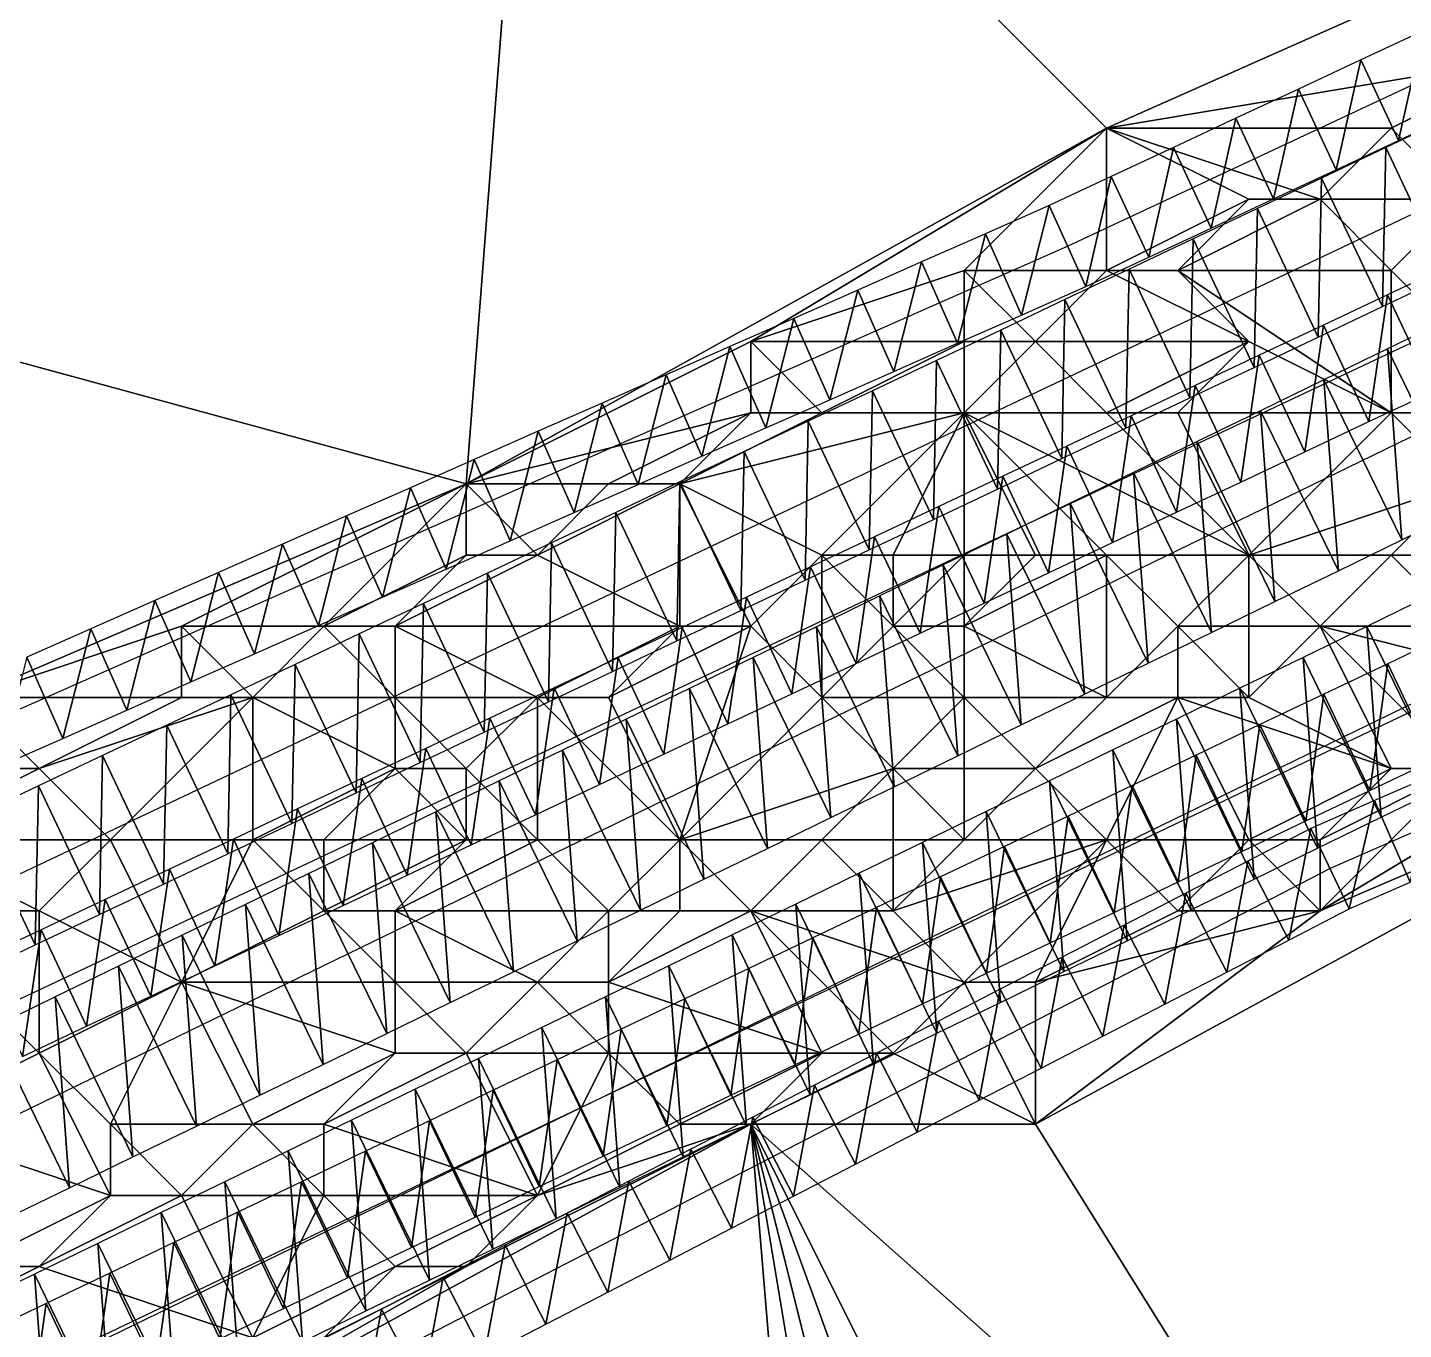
# Model space of a CAD drawing. Header units: metres. Extents: x -1103 to 901, y -902 to 905.
# Drawn here: x -324.33 to -285.66, y 60.23 to 96.83 of the extents above; entities that cross this region are included whole.
import ezdxf

# ---------------------------------------------------------------- set-up
doc = ezdxf.new("R2010")
doc.units = ezdxf.units.M
for name, color, linetype in [('OSM_PATH_AXES', 30, 'CONTINUOUS'), ('OSM_PATH_SURFACE', 30, 'CONTINUOUS'), ('OSM_ROAD_AXES', 2, 'CONTINUOUS'), ('OSM_ROAD_SURFACE', 9, 'CONTINUOUS'), ('OSM_TERRAIN', 3, 'CONTINUOUS'), ('OSM_WATER_SURFACE', 5, 'CONTINUOUS')]:
    doc.layers.add(name, color=color, linetype=linetype)

msp = doc.modelspace()

# ---------------------------------------------------------------- linework, layer by layer
at = {"layer": 'OSM_PATH_AXES'}
for points in [[(-364.453, 59.153, 16.179), (-341.804, 70.058, 13.161), (-295.102, 90.683, 15.142), (-263.51, 105.447, 16.234), (-230.957, 122.599, 15.848), (-202.516, 135.793, 14.359), (-165.64, 145.503, 14.643), (-151.049, 149.34, 14.507), (-121.105, 157.215, 17.198), (-120.32, 157.425, 17.314), (-92.741, 166.36, 19.621), (-57.524, 175.683, 15.839), (-38.357, 180.704, 12.909), (-12.038, 188.18, 11.367), (16.216, 197.834, 13.39), (43.983, 204.945, 16.196), (54.55, 206.195, 16.411), (69.683, 208.506, 16.69), (127.826, 210.906, 16.029), (196.458, 197.69, 10.186)], [(143.257, 186.653, 12.843), (122.354, 186.952, 13.89), (84.705, 186.211, 15.717), (44.536, 182.086, 15.402), (18.515, 175.528, 11.884), (-4.09, 169.722, 9.372), (-37.45, 160.588, 9.181), (-72.435, 150.867, 11.8), (-113.787, 139.675, 12.889), (-137.365, 132.929, 12.352), (-150.85, 129.069, 12.113), (-169.83, 122.589, 11.608), (-190.312, 116.042, 11.88), (-211.336, 108.455, 13.007), (-235.135, 97.739, 13.162), (-263.223, 83.904, 13.248), (-287.718, 73.188, 12.414), (-315.551, 58.8, 10.88), (-350.746, 39.148, 13.019), (-374.334, 32.003, 16.515), (-405.462, 18.047, 17.05), (-437.816, -4.37, 15.202), (-467.871, -29.828, 13.844), (-502.07, -69.187, 12.193)]]:
    msp.add_polyline3d(points, dxfattribs=at)
at = {"layer": 'OSM_PATH_SURFACE'}
for points in [[(-285.797, 93.652, 15.565), (-285.1, 96.737, 15.729), (-286.855, 95.916, 15.67)], [(-285.797, 93.652, 15.565), (-284.042, 94.472, 15.615), (-285.1, 96.737, 15.729)], [(-287.552, 92.831, 15.345), (-286.855, 95.916, 15.67), (-288.611, 95.096, 15.611)], [(-287.552, 92.831, 15.345), (-285.797, 93.652, 15.565), (-286.855, 95.916, 15.67)], [(-289.307, 92.011, 15.356), (-288.611, 95.096, 15.611), (-290.366, 94.276, 15.559)], [(-289.307, 92.011, 15.356), (-287.552, 92.831, 15.345), (-288.611, 95.096, 15.611)], [(-291.062, 91.191, 15.271), (-290.366, 94.276, 15.559), (-292.121, 93.456, 15.398)], [(-291.062, 91.191, 15.271), (-289.307, 92.011, 15.356), (-290.366, 94.276, 15.559)], [(-292.817, 90.371, 15.205), (-292.121, 93.456, 15.398), (-293.876, 92.636, 15.409)], [(-292.817, 90.371, 15.205), (-291.062, 91.191, 15.271), (-292.121, 93.456, 15.398)], [(-294.585, 89.545, 15.096), (-293.876, 92.636, 15.409), (-295.619, 91.821, 15.254)], [(-294.585, 89.545, 15.096), (-292.817, 90.371, 15.205), (-293.876, 92.636, 15.409)], [(-296.393, 88.746, 14.767), (-295.619, 91.821, 15.254), (-297.403, 91.033, 15.112)], [(-296.393, 88.746, 14.767), (-294.585, 89.545, 15.096), (-295.619, 91.821, 15.254)], [(-298.189, 87.953, 14.98), (-297.403, 91.033, 15.112), (-299.199, 90.24, 14.995)], [(-298.189, 87.953, 14.98), (-296.393, 88.746, 14.767), (-297.403, 91.033, 15.112)], [(-299.985, 87.16, 14.662), (-299.199, 90.24, 14.995), (-300.995, 89.447, 14.878)], [(-299.985, 87.16, 14.662), (-298.189, 87.953, 14.98), (-299.199, 90.24, 14.995)], [(-301.782, 86.366, 14.344), (-300.995, 89.447, 14.878), (-302.792, 88.653, 14.76)], [(-301.782, 86.366, 14.344), (-299.985, 87.16, 14.662), (-300.995, 89.447, 14.878)], [(-303.578, 85.573, 14.305), (-302.792, 88.653, 14.76), (-304.588, 87.86, 14.643)], [(-303.578, 85.573, 14.305), (-301.782, 86.366, 14.344), (-302.792, 88.653, 14.76)], [(-305.374, 84.78, 14.226), (-304.588, 87.86, 14.643), (-306.384, 87.067, 14.526)], [(-305.374, 84.78, 14.226), (-303.578, 85.573, 14.305), (-304.588, 87.86, 14.643)], [(-307.17, 83.987, 14.156), (-306.384, 87.067, 14.526), (-308.18, 86.273, 14.42)], [(-307.17, 83.987, 14.156), (-305.374, 84.78, 14.226), (-306.384, 87.067, 14.526)], [(-308.966, 83.193, 14.036), (-308.18, 86.273, 14.42), (-309.976, 85.48, 14.316)], [(-308.966, 83.193, 14.036), (-307.17, 83.987, 14.156), (-308.18, 86.273, 14.42)], [(-310.763, 82.4, 13.793), (-309.976, 85.48, 14.316), (-311.773, 84.687, 14.213)], [(-310.763, 82.4, 13.793), (-308.966, 83.193, 14.036), (-309.976, 85.48, 14.316)], [(-312.559, 81.607, 13.941), (-311.773, 84.687, 14.213), (-313.569, 83.894, 14.095)], [(-312.559, 81.607, 13.941), (-310.763, 82.4, 13.793), (-311.773, 84.687, 14.213)], [(-314.355, 80.813, 13.874), (-313.569, 83.894, 14.095), (-315.365, 83.1, 13.984)], [(-314.355, 80.813, 13.874), (-312.559, 81.607, 13.941), (-313.569, 83.894, 14.095)], [(-316.151, 80.02, 13.754), (-315.365, 83.1, 13.984), (-317.161, 82.307, 13.873)], [(-316.151, 80.02, 13.754), (-314.355, 80.813, 13.874), (-315.365, 83.1, 13.984)], [(-317.948, 79.227, 13.395), (-317.161, 82.307, 13.873), (-318.958, 81.514, 13.763)], [(-317.948, 79.227, 13.395), (-316.151, 80.02, 13.754), (-317.161, 82.307, 13.873)], [(-319.744, 78.434, 13.431), (-318.958, 81.514, 13.763), (-320.754, 80.72, 13.652)], [(-319.744, 78.434, 13.431), (-317.948, 79.227, 13.395), (-318.958, 81.514, 13.763)], [(-321.54, 77.64, 13.32), (-320.754, 80.72, 13.652), (-322.55, 79.927, 13.542)], [(-321.54, 77.64, 13.32), (-319.744, 78.434, 13.431), (-320.754, 80.72, 13.652)], [(-323.336, 76.847, 13.014), (-322.55, 79.927, 13.542), (-324.346, 79.134, 13.431)], [(-323.336, 76.847, 13.014), (-321.54, 77.64, 13.32), (-322.55, 79.927, 13.542)], [(-325.133, 76.054, 13.021), (-323.336, 76.847, 13.014), (-324.346, 79.134, 13.431)], [(-284.719, 75.864, 12.797), (-286.469, 75.098, 12.736), (-285.467, 72.808, 12.561)], [(-286.469, 75.098, 12.736), (-288.256, 74.316, 12.665), (-287.179, 72.059, 12.475)], [(-286.469, 75.098, 12.736), (-287.179, 72.059, 12.475), (-285.467, 72.808, 12.561)], [(-288.256, 74.316, 12.665), (-290.031, 73.399, 12.664), (-288.883, 71.178, 12.371)], [(-288.256, 74.316, 12.665), (-288.883, 71.178, 12.371), (-287.179, 72.059, 12.475)], [(-290.031, 73.399, 12.664), (-291.771, 72.5, 12.37), (-290.623, 70.279, 12.246)], [(-290.031, 73.399, 12.664), (-290.623, 70.279, 12.246), (-288.883, 71.178, 12.371)], [(-291.771, 72.5, 12.37), (-293.51, 71.6, 12.198), (-292.362, 69.379, 12.108)], [(-291.771, 72.5, 12.37), (-292.362, 69.379, 12.108), (-290.623, 70.279, 12.246)], [(-293.51, 71.6, 12.198), (-295.25, 70.701, 12.069), (-294.102, 68.48, 11.97)], [(-293.51, 71.6, 12.198), (-294.102, 68.48, 11.97), (-292.362, 69.379, 12.108)], [(-295.25, 70.701, 12.069), (-296.99, 69.802, 12.082), (-295.842, 67.581, 11.832)], [(-295.25, 70.701, 12.069), (-295.842, 67.581, 11.832), (-294.102, 68.48, 11.97)], [(-296.99, 69.802, 12.082), (-298.729, 68.903, 11.983), (-297.581, 66.682, 11.725)], [(-296.99, 69.802, 12.082), (-297.581, 66.682, 11.725), (-295.842, 67.581, 11.832)], [(-298.729, 68.903, 11.983), (-300.469, 68.003, 11.796), (-299.321, 65.783, 11.611)], [(-298.729, 68.903, 11.983), (-299.321, 65.783, 11.611), (-297.581, 66.682, 11.725)], [(-300.469, 68.003, 11.796), (-302.208, 67.104, 11.689), (-301.06, 64.883, 11.444)], [(-300.469, 68.003, 11.796), (-301.06, 64.883, 11.444), (-299.321, 65.783, 11.611)], [(-302.208, 67.104, 11.689), (-303.948, 66.205, 11.581), (-302.8, 63.984, 11.308)], [(-302.208, 67.104, 11.689), (-302.8, 63.984, 11.308), (-301.06, 64.883, 11.444)], [(-303.948, 66.205, 11.581), (-305.687, 65.306, 11.461), (-304.539, 63.085, 11.22)], [(-303.948, 66.205, 11.581), (-304.539, 63.085, 11.22), (-302.8, 63.984, 11.308)], [(-305.687, 65.306, 11.461), (-307.427, 64.406, 11.353), (-306.279, 62.186, 11.157)], [(-305.687, 65.306, 11.461), (-306.279, 62.186, 11.157), (-304.539, 63.085, 11.22)], [(-307.427, 64.406, 11.353), (-309.167, 63.507, 11.245), (-308.019, 61.286, 11.094)], [(-307.427, 64.406, 11.353), (-308.019, 61.286, 11.094), (-306.279, 62.186, 11.157)], [(-309.167, 63.507, 11.245), (-310.906, 62.608, 11.137), (-309.758, 60.387, 11.032)], [(-309.167, 63.507, 11.245), (-309.758, 60.387, 11.032), (-308.019, 61.286, 11.094)], [(-310.906, 62.608, 11.137), (-312.646, 61.709, 11.031), (-311.498, 59.488, 10.969)], [(-310.906, 62.608, 11.137), (-311.498, 59.488, 10.969), (-309.758, 60.387, 11.032)], [(-312.646, 61.709, 11.031), (-314.385, 60.809, 10.926), (-313.237, 58.589, 10.906)], [(-312.646, 61.709, 11.031), (-313.237, 58.589, 10.906), (-311.498, 59.488, 10.969)], [(-314.385, 60.809, 10.926), (-316.142, 59.901, 10.841), (-314.959, 57.699, 10.844)], [(-314.385, 60.809, 10.926), (-314.959, 57.699, 10.844), (-313.237, 58.589, 10.906)]]:
    msp.add_3dface(points, dxfattribs=at)
at = {"layer": 'OSM_ROAD_AXES'}
for points in [[(-370.819, 47.165, 17.241), (-335.923, 64.163, 12.317), (-224.192, 116.849, 14.848), (-198.249, 125.232, 13.23), (-152.763, 138.735, 13.315), (-145.379, 140.891, 13.6), (-102.955, 153.311, 16.503), (-45.442, 167.599, 12.299), (-35.737, 170.397, 10.915), (4.521, 182.031, 11.083), (38.467, 191.453, 15.186), (65.748, 194.992, 16.796), (114.075, 197.646, 15.56), (161.506, 194.251, 12.963)], [(140.129, 192.249, 14.001), (99.285, 192.946, 15.816), (43.983, 187.35, 15.57), (-34.145, 167.267, 10.105), (-45.807, 164.27, 11.675), (-84.395, 153.631, 14.759), (-133.253, 139.94, 13.632), (-141.886, 137.408, 13.111), (-162.081, 131.48, 12.502), (-196.027, 118.596, 12.56), (-220.81, 108.422, 13.68), (-332.143, 55.327, 11.351), (-361.634, 42.897, 15.237), (-380.911, 35.067, 18.339), (-406.633, 22.769, 18.543), (-417.997, 23.255, 18.52)], [(-402.908, 37.223, 20.81), (-384.471, 44.655, 19.757), (-234.815, 115.566, 15.266), (-198.127, 130.982, 13.763)], [(-333.159, 62.128, 11.757), (-226.171, 114.162, 14.56), (-223.186, 108.09, 13.762), (-330.175, 56.068, 11.234), (-333.159, 62.128, 11.757)]]:
    msp.add_polyline3d(points, dxfattribs=at)
at = {"layer": 'OSM_ROAD_SURFACE'}
for points in [[(-284.445, 89.837, 15.009), (-284.354, 94.306, 15.575), (-286.157, 93.452, 15.482)], [(-286.248, 88.982, 14.893), (-286.157, 93.452, 15.482), (-287.961, 92.597, 15.254)], [(-286.248, 88.982, 14.893), (-284.445, 89.837, 15.009), (-286.157, 93.452, 15.482)], [(-288.051, 88.128, 14.609), (-287.961, 92.597, 15.254), (-289.764, 91.743, 15.281)], [(-288.051, 88.128, 14.609), (-286.248, 88.982, 14.893), (-287.961, 92.597, 15.254)], [(-289.854, 87.274, 14.706), (-289.764, 91.743, 15.281), (-291.567, 90.888, 15.188)], [(-289.854, 87.274, 14.706), (-288.051, 88.128, 14.609), (-289.764, 91.743, 15.281)], [(-291.657, 86.419, 14.477), (-291.567, 90.888, 15.188), (-293.37, 90.034, 15.114)], [(-291.657, 86.419, 14.477), (-289.854, 87.274, 14.706), (-291.567, 90.888, 15.188)], [(-284.824, 86.6, 14.432), (-284.301, 90.163, 15.034), (-286.104, 89.313, 14.974)], [(-293.46, 85.565, 14.569), (-293.37, 90.034, 15.114), (-295.173, 89.18, 14.931)], [(-293.46, 85.565, 14.569), (-291.657, 86.419, 14.477), (-293.37, 90.034, 15.114)], [(-295.263, 84.711, 14.26), (-295.173, 89.18, 14.931), (-296.976, 88.325, 14.763)], [(-295.263, 84.711, 14.26), (-293.46, 85.565, 14.569), (-295.173, 89.18, 14.931)], [(-286.626, 85.75, 14.225), (-286.104, 89.313, 14.974), (-287.906, 88.464, 14.691)], [(-286.626, 85.75, 14.225), (-284.824, 86.6, 14.432), (-286.104, 89.313, 14.974)], [(-283.921, 83.295, 14.025), (-284.325, 88.659, 14.875), (-286.108, 87.792, 14.635)], [(-297.066, 83.856, 14.184), (-296.976, 88.325, 14.763), (-298.779, 87.471, 14.785)], [(-297.066, 83.856, 14.184), (-295.263, 84.711, 14.26), (-296.976, 88.325, 14.763)], [(-288.428, 84.9, 14.161), (-287.906, 88.464, 14.691), (-289.708, 87.614, 14.811)], [(-288.428, 84.9, 14.161), (-286.626, 85.75, 14.225), (-287.906, 88.464, 14.691)], [(-285.704, 82.428, 14.209), (-286.108, 87.792, 14.635), (-287.891, 86.924, 14.564)], [(-285.704, 82.428, 14.209), (-283.921, 83.295, 14.025), (-286.108, 87.792, 14.635)], [(-298.869, 83.002, 13.943), (-298.779, 87.471, 14.785), (-300.582, 86.617, 14.45)], [(-298.869, 83.002, 13.943), (-297.066, 83.856, 14.184), (-298.779, 87.471, 14.785)], [(-290.23, 84.051, 14.096), (-289.708, 87.614, 14.811), (-291.51, 86.764, 14.613)], [(-290.23, 84.051, 14.096), (-288.428, 84.9, 14.161), (-289.708, 87.614, 14.811)], [(-292.033, 83.201, 14.06), (-291.51, 86.764, 14.613), (-293.312, 85.914, 14.556)], [(-292.033, 83.201, 14.06), (-290.23, 84.051, 14.096), (-291.51, 86.764, 14.613)], [(-287.487, 81.561, 13.878), (-287.891, 86.924, 14.564), (-289.674, 86.057, 14.319)], [(-287.487, 81.561, 13.878), (-285.704, 82.428, 14.209), (-287.891, 86.924, 14.564)], [(-300.672, 82.148, 13.864), (-300.582, 86.617, 14.45), (-302.385, 85.762, 14.17)], [(-300.672, 82.148, 13.864), (-298.869, 83.002, 13.943), (-300.582, 86.617, 14.45)], [(-293.835, 82.351, 13.702), (-293.312, 85.914, 14.556), (-295.114, 85.065, 14.362)], [(-293.835, 82.351, 13.702), (-292.033, 83.201, 14.06), (-293.312, 85.914, 14.556)], [(-289.271, 80.693, 13.62), (-289.674, 86.057, 14.319), (-291.457, 85.19, 14.241)], [(-289.271, 80.693, 13.62), (-287.487, 81.561, 13.878), (-289.674, 86.057, 14.319)], [(-302.476, 81.293, 13.832), (-302.385, 85.762, 14.17), (-304.188, 84.908, 14.034)], [(-302.476, 81.293, 13.832), (-300.672, 82.148, 13.864), (-302.385, 85.762, 14.17)], [(-291.054, 79.826, 13.723), (-291.457, 85.19, 14.241), (-293.24, 84.323, 14.281)], [(-291.054, 79.826, 13.723), (-289.271, 80.693, 13.62), (-291.457, 85.19, 14.241)], [(-304.279, 80.439, 13.496), (-304.188, 84.908, 14.034), (-305.991, 84.054, 13.921)], [(-304.279, 80.439, 13.496), (-302.476, 81.293, 13.832), (-304.188, 84.908, 14.034)], [(-295.637, 81.501, 13.649), (-295.114, 85.065, 14.362), (-296.916, 84.215, 14.195)], [(-295.637, 81.501, 13.649), (-293.835, 82.351, 13.702), (-295.114, 85.065, 14.362)], [(-292.837, 78.959, 13.579), (-293.24, 84.323, 14.281), (-295.024, 83.455, 13.928)], [(-292.837, 78.959, 13.579), (-291.054, 79.826, 13.723), (-293.24, 84.323, 14.281)], [(-306.082, 79.585, 13.558), (-305.991, 84.054, 13.921), (-307.794, 83.199, 13.811)], [(-306.082, 79.585, 13.558), (-304.279, 80.439, 13.496), (-305.991, 84.054, 13.921)], [(-297.439, 80.652, 13.529), (-296.916, 84.215, 14.195), (-298.718, 83.365, 14.005)], [(-297.439, 80.652, 13.529), (-295.637, 81.501, 13.649), (-296.916, 84.215, 14.195)], [(-307.885, 78.73, 13.438), (-307.794, 83.199, 13.811), (-309.598, 82.345, 13.701)], [(-307.885, 78.73, 13.438), (-306.082, 79.585, 13.558), (-307.794, 83.199, 13.811)], [(-299.241, 79.802, 13.543), (-298.718, 83.365, 14.005), (-300.52, 82.515, 13.934)], [(-299.241, 79.802, 13.543), (-297.439, 80.652, 13.529), (-298.718, 83.365, 14.005)], [(-294.62, 78.092, 13.54), (-295.024, 83.455, 13.928), (-296.807, 82.588, 14.018)], [(-294.62, 78.092, 13.54), (-292.837, 78.959, 13.579), (-295.024, 83.455, 13.928)], [(-301.043, 78.952, 13.347), (-300.52, 82.515, 13.934), (-302.323, 81.666, 13.932)], [(-301.043, 78.952, 13.347), (-299.241, 79.802, 13.543), (-300.52, 82.515, 13.934)], [(-296.403, 77.225, 13.075), (-296.807, 82.588, 14.018), (-298.59, 81.721, 13.812)], [(-296.403, 77.225, 13.075), (-294.62, 78.092, 13.54), (-296.807, 82.588, 14.018)], [(-309.688, 77.876, 13.407), (-309.598, 82.345, 13.701), (-311.401, 81.491, 13.594)], [(-309.688, 77.876, 13.407), (-307.885, 78.73, 13.438), (-309.598, 82.345, 13.701)], [(-302.845, 78.102, 13.097), (-302.323, 81.666, 13.932), (-304.125, 80.816, 13.564)], [(-302.845, 78.102, 13.097), (-301.043, 78.952, 13.347), (-302.323, 81.666, 13.932)], [(-298.186, 76.357, 13.264), (-298.59, 81.721, 13.812), (-300.373, 80.854, 13.757)], [(-298.186, 76.357, 13.264), (-296.403, 77.225, 13.075), (-298.59, 81.721, 13.812)], [(-311.491, 77.021, 13.1), (-311.401, 81.491, 13.594), (-313.204, 80.636, 13.484)], [(-311.491, 77.021, 13.1), (-309.688, 77.876, 13.407), (-311.401, 81.491, 13.594)], [(-299.969, 75.49, 12.948), (-300.373, 80.854, 13.757), (-302.156, 79.987, 13.525)], [(-299.969, 75.49, 12.948), (-298.186, 76.357, 13.264), (-300.373, 80.854, 13.757)], [(-284.906, 80.859, 13.715), (-286.689, 79.992, 13.231), (-284.503, 75.496, 12.674)], [(-313.294, 76.167, 13.036), (-313.204, 80.636, 13.484), (-315.007, 79.782, 13.503)], [(-313.294, 76.167, 13.036), (-311.491, 77.021, 13.1), (-313.204, 80.636, 13.484)], [(-304.647, 77.253, 13.055), (-304.125, 80.816, 13.564), (-305.927, 79.966, 13.73)], [(-304.647, 77.253, 13.055), (-302.845, 78.102, 13.097), (-304.125, 80.816, 13.564)], [(-315.097, 75.313, 13.023), (-315.007, 79.782, 13.503), (-316.81, 78.928, 13.334)], [(-315.097, 75.313, 13.023), (-313.294, 76.167, 13.036), (-315.007, 79.782, 13.503)], [(-306.449, 76.403, 12.908), (-305.927, 79.966, 13.73), (-307.729, 79.116, 13.625)], [(-306.449, 76.403, 12.908), (-304.647, 77.253, 13.055), (-305.927, 79.966, 13.73)], [(-301.753, 74.623, 12.988), (-302.156, 79.987, 13.525), (-303.939, 79.119, 13.302)], [(-301.753, 74.623, 12.988), (-299.969, 75.49, 12.948), (-302.156, 79.987, 13.525)], [(-286.689, 79.992, 13.231), (-288.473, 79.125, 13.08), (-286.286, 74.629, 12.558)], [(-286.689, 79.992, 13.231), (-286.286, 74.629, 12.558), (-284.503, 75.496, 12.674)], [(-284.304, 79.803, 13.34), (-286.1, 78.947, 13.119), (-284.809, 76.239, 12.833)], [(-316.9, 74.458, 12.92), (-316.81, 78.928, 13.334), (-318.613, 78.073, 13.113)], [(-316.9, 74.458, 12.92), (-315.097, 75.313, 13.023), (-316.81, 78.928, 13.334)], [(-308.252, 75.553, 12.913), (-307.729, 79.116, 13.625), (-309.531, 78.266, 13.507)], [(-308.252, 75.553, 12.913), (-306.449, 76.403, 12.908), (-307.729, 79.116, 13.625)], [(-303.536, 73.756, 12.727), (-303.939, 79.119, 13.302), (-305.723, 78.252, 13.161)], [(-303.536, 73.756, 12.727), (-301.753, 74.623, 12.988), (-303.939, 79.119, 13.302)], [(-288.473, 79.125, 13.08), (-290.256, 78.258, 13.013), (-288.069, 73.762, 12.458)], [(-288.473, 79.125, 13.08), (-288.069, 73.762, 12.458), (-286.286, 74.629, 12.558)], [(-286.1, 78.947, 13.119), (-287.896, 78.09, 13.055), (-286.604, 75.382, 12.864)], [(-286.1, 78.947, 13.119), (-286.604, 75.382, 12.864), (-284.809, 76.239, 12.833)], [(-310.054, 74.703, 12.562), (-309.531, 78.266, 13.507), (-311.333, 77.417, 13.222)], [(-310.054, 74.703, 12.562), (-308.252, 75.553, 12.913), (-309.531, 78.266, 13.507)], [(-305.319, 72.888, 12.414), (-305.723, 78.252, 13.161), (-307.506, 77.385, 12.99)], [(-305.319, 72.888, 12.414), (-303.536, 73.756, 12.727), (-305.723, 78.252, 13.161)], [(-290.256, 78.258, 13.013), (-292.039, 77.391, 12.836), (-289.852, 72.895, 12.533)], [(-290.256, 78.258, 13.013), (-289.852, 72.895, 12.533), (-288.069, 73.762, 12.458)], [(-318.703, 73.604, 12.758), (-318.613, 78.073, 13.113), (-320.416, 77.219, 12.877)], [(-318.703, 73.604, 12.758), (-316.9, 74.458, 12.92), (-318.613, 78.073, 13.113)], [(-287.896, 78.09, 13.055), (-289.692, 77.234, 12.936), (-288.4, 74.526, 12.756)], [(-287.896, 78.09, 13.055), (-288.4, 74.526, 12.756), (-286.604, 75.382, 12.864)], [(-311.856, 73.853, 12.669), (-311.333, 77.417, 13.222), (-313.135, 76.567, 13.014)], [(-311.856, 73.853, 12.669), (-310.054, 74.703, 12.562), (-311.333, 77.417, 13.222)], [(-307.102, 72.021, 12.556), (-307.506, 77.385, 12.99), (-309.289, 76.518, 13.111)], [(-307.102, 72.021, 12.556), (-305.319, 72.888, 12.414), (-307.506, 77.385, 12.99)], [(-292.039, 77.391, 12.836), (-293.822, 76.524, 12.705), (-291.636, 72.027, 12.238)], [(-292.039, 77.391, 12.836), (-291.636, 72.027, 12.238), (-289.852, 72.895, 12.533)], [(-320.506, 72.75, 12.461), (-320.416, 77.219, 12.877), (-322.219, 76.364, 12.767)], [(-320.506, 72.75, 12.461), (-318.703, 73.604, 12.758), (-320.416, 77.219, 12.877)], [(-289.692, 77.234, 12.936), (-291.487, 76.377, 12.813), (-290.196, 73.67, 12.684)], [(-289.692, 77.234, 12.936), (-290.196, 73.67, 12.684), (-288.4, 74.526, 12.756)], [(-322.309, 71.895, 12.39), (-322.219, 76.364, 12.767), (-324.022, 75.51, 12.683)], [(-322.309, 71.895, 12.39), (-320.506, 72.75, 12.461), (-322.219, 76.364, 12.767)], [(-313.658, 73.004, 12.574), (-313.135, 76.567, 13.014), (-314.937, 75.717, 13.108)], [(-313.658, 73.004, 12.574), (-311.856, 73.853, 12.669), (-313.135, 76.567, 13.014)], [(-308.885, 71.154, 12.427), (-309.289, 76.518, 13.111), (-311.072, 75.65, 12.749)], [(-308.885, 71.154, 12.427), (-307.102, 72.021, 12.556), (-309.289, 76.518, 13.111)], [(-293.822, 76.524, 12.705), (-295.605, 75.657, 12.568), (-293.419, 71.16, 12.106)], [(-293.822, 76.524, 12.705), (-293.419, 71.16, 12.106), (-291.636, 72.027, 12.238)], [(-291.487, 76.377, 12.813), (-293.283, 75.521, 12.707), (-291.992, 72.813, 12.406)], [(-291.487, 76.377, 12.813), (-291.992, 72.813, 12.406), (-290.196, 73.67, 12.684)], [(-324.113, 71.041, 12.397), (-324.022, 75.51, 12.683), (-325.825, 74.656, 12.625)], [(-324.113, 71.041, 12.397), (-322.309, 71.895, 12.39), (-324.022, 75.51, 12.683)], [(-315.46, 72.154, 12.471), (-314.937, 75.717, 13.108), (-316.739, 74.867, 12.982)], [(-315.46, 72.154, 12.471), (-313.658, 73.004, 12.574), (-314.937, 75.717, 13.108)], [(-310.668, 70.287, 12.301), (-311.072, 75.65, 12.749), (-312.855, 74.783, 12.925)], [(-310.668, 70.287, 12.301), (-308.885, 71.154, 12.427), (-311.072, 75.65, 12.749)], [(-295.605, 75.657, 12.568), (-297.388, 74.79, 12.508), (-295.202, 70.293, 11.98)], [(-295.605, 75.657, 12.568), (-295.202, 70.293, 11.98), (-293.419, 71.16, 12.106)], [(-293.283, 75.521, 12.707), (-295.079, 74.665, 12.57), (-293.787, 71.957, 12.238)], [(-293.283, 75.521, 12.707), (-293.787, 71.957, 12.238), (-291.992, 72.813, 12.406)], [(-325.916, 70.187, 12.2), (-324.113, 71.041, 12.397), (-325.825, 74.656, 12.625)], [(-317.262, 71.304, 12.284), (-316.739, 74.867, 12.982), (-318.542, 74.018, 12.856)], [(-317.262, 71.304, 12.284), (-315.46, 72.154, 12.471), (-316.739, 74.867, 12.982)], [(-312.451, 69.42, 12.011), (-312.855, 74.783, 12.925), (-314.638, 73.916, 12.606)], [(-312.451, 69.42, 12.011), (-310.668, 70.287, 12.301), (-312.855, 74.783, 12.925)], [(-297.388, 74.79, 12.508), (-299.172, 73.923, 12.305), (-296.985, 69.426, 12.031)], [(-297.388, 74.79, 12.508), (-296.985, 69.426, 12.031), (-295.202, 70.293, 11.98)], [(-295.079, 74.665, 12.57), (-296.874, 73.808, 12.431), (-295.583, 71.101, 12.134)], [(-295.079, 74.665, 12.57), (-295.583, 71.101, 12.134), (-293.787, 71.957, 12.238)], [(-319.064, 70.454, 12.021), (-318.542, 74.018, 12.856), (-320.344, 73.168, 12.564)], [(-319.064, 70.454, 12.021), (-317.262, 71.304, 12.284), (-318.542, 74.018, 12.856)], [(-314.235, 68.552, 12.077), (-314.638, 73.916, 12.606), (-316.421, 73.049, 12.584)], [(-314.235, 68.552, 12.077), (-312.451, 69.42, 12.011), (-314.638, 73.916, 12.606)], [(-299.172, 73.923, 12.305), (-300.955, 73.056, 12.534), (-298.768, 68.559, 11.892)], [(-299.172, 73.923, 12.305), (-298.768, 68.559, 11.892), (-296.985, 69.426, 12.031)], [(-296.874, 73.808, 12.431), (-298.67, 72.952, 12.278), (-297.379, 70.244, 12.175)], [(-296.874, 73.808, 12.431), (-297.379, 70.244, 12.175), (-295.583, 71.101, 12.134)], [(-320.866, 69.605, 11.873), (-320.344, 73.168, 12.564), (-322.146, 72.318, 12.431)], [(-320.866, 69.605, 11.873), (-319.064, 70.454, 12.021), (-320.344, 73.168, 12.564)], [(-316.018, 67.685, 11.977), (-316.421, 73.049, 12.584), (-318.205, 72.182, 12.455)], [(-316.018, 67.685, 11.977), (-314.235, 68.552, 12.077), (-316.421, 73.049, 12.584)], [(-300.955, 73.056, 12.534), (-302.738, 72.189, 12.127), (-300.551, 67.692, 11.656)], [(-300.955, 73.056, 12.534), (-300.551, 67.692, 11.656), (-298.768, 68.559, 11.892)], [(-298.67, 72.952, 12.278), (-300.466, 72.096, 12.172), (-299.174, 69.388, 11.994)], [(-298.67, 72.952, 12.278), (-299.174, 69.388, 11.994), (-297.379, 70.244, 12.175)], [(-322.668, 68.755, 11.851), (-322.146, 72.318, 12.431), (-323.948, 71.468, 12.477)], [(-322.668, 68.755, 11.851), (-320.866, 69.605, 11.873), (-322.146, 72.318, 12.431)], [(-317.801, 66.818, 11.881), (-318.205, 72.182, 12.455), (-319.988, 71.314, 12.174)], [(-317.801, 66.818, 11.881), (-316.018, 67.685, 11.977), (-318.205, 72.182, 12.455)], [(-302.738, 72.189, 12.127), (-304.521, 71.322, 11.959), (-302.335, 66.825, 11.559)], [(-302.738, 72.189, 12.127), (-302.335, 66.825, 11.559), (-300.551, 67.692, 11.656)], [(-300.466, 72.096, 12.172), (-302.261, 71.239, 12.027), (-300.97, 68.531, 11.802)], [(-300.466, 72.096, 12.172), (-300.97, 68.531, 11.802), (-299.174, 69.388, 11.994)], [(-324.471, 67.905, 11.829), (-323.948, 71.468, 12.477), (-325.75, 70.619, 12.287)], [(-324.471, 67.905, 11.829), (-322.668, 68.755, 11.851), (-323.948, 71.468, 12.477)], [(-319.584, 65.951, 11.818), (-319.988, 71.314, 12.174), (-321.771, 70.447, 12.108)], [(-319.584, 65.951, 11.818), (-317.801, 66.818, 11.881), (-319.988, 71.314, 12.174)], [(-304.521, 71.322, 11.959), (-306.304, 70.455, 11.855), (-304.118, 65.958, 11.467)], [(-304.521, 71.322, 11.959), (-304.118, 65.958, 11.467), (-302.335, 66.825, 11.559)], [(-302.261, 71.239, 12.027), (-304.057, 70.383, 11.965), (-302.766, 67.675, 11.983)], [(-302.261, 71.239, 12.027), (-302.766, 67.675, 11.983), (-300.97, 68.531, 11.802)], [(-321.367, 65.083, 11.591), (-321.771, 70.447, 12.108), (-323.554, 69.58, 12.081)], [(-321.367, 65.083, 11.591), (-319.584, 65.951, 11.818), (-321.771, 70.447, 12.108)], [(-306.304, 70.455, 11.855), (-308.087, 69.588, 11.777), (-305.901, 65.091, 11.378)], [(-306.304, 70.455, 11.855), (-305.901, 65.091, 11.378), (-304.118, 65.958, 11.467)], [(-304.057, 70.383, 11.965), (-305.853, 69.527, 11.86), (-304.561, 66.819, 11.89)], [(-304.057, 70.383, 11.965), (-304.561, 66.819, 11.89), (-302.766, 67.675, 11.983)], [(-323.15, 64.216, 11.743), (-323.554, 69.58, 12.081), (-325.337, 68.713, 11.975)], [(-323.15, 64.216, 11.743), (-321.367, 65.083, 11.591), (-323.554, 69.58, 12.081)], [(-308.087, 69.588, 11.777), (-309.87, 68.721, 11.886), (-307.684, 64.224, 11.288)], [(-308.087, 69.588, 11.777), (-307.684, 64.224, 11.288), (-305.901, 65.091, 11.378)], [(-305.853, 69.527, 11.86), (-307.648, 68.67, 11.748), (-306.357, 65.962, 11.792)], [(-305.853, 69.527, 11.86), (-306.357, 65.962, 11.792), (-304.561, 66.819, 11.89)], [(-324.934, 63.349, 11.741), (-323.15, 64.216, 11.743), (-325.337, 68.713, 11.975)], [(-309.87, 68.721, 11.886), (-311.654, 67.854, 11.548), (-309.467, 63.357, 11.198)], [(-309.87, 68.721, 11.886), (-309.467, 63.357, 11.198), (-307.684, 64.224, 11.288)], [(-307.648, 68.67, 11.748), (-309.444, 67.814, 11.645), (-308.153, 65.106, 11.661)], [(-307.648, 68.67, 11.748), (-308.153, 65.106, 11.661), (-306.357, 65.962, 11.792)], [(-311.654, 67.854, 11.548), (-313.437, 66.987, 11.454), (-311.25, 62.49, 11.109)], [(-311.654, 67.854, 11.548), (-311.25, 62.49, 11.109), (-309.467, 63.357, 11.198)], [(-309.444, 67.814, 11.645), (-311.24, 66.957, 11.544), (-309.949, 64.25, 11.531)], [(-309.444, 67.814, 11.645), (-309.949, 64.25, 11.531), (-308.153, 65.106, 11.661)], [(-313.437, 66.987, 11.454), (-315.22, 66.12, 11.36), (-313.033, 61.623, 11.026)], [(-313.437, 66.987, 11.454), (-313.033, 61.623, 11.026), (-311.25, 62.49, 11.109)], [(-311.24, 66.957, 11.544), (-313.036, 66.101, 11.449), (-311.744, 63.393, 11.445)], [(-311.24, 66.957, 11.544), (-311.744, 63.393, 11.445), (-309.949, 64.25, 11.531)], [(-315.22, 66.12, 11.36), (-317.003, 65.253, 11.569), (-314.817, 60.756, 10.942)], [(-315.22, 66.12, 11.36), (-314.817, 60.756, 10.942), (-313.033, 61.623, 11.026)], [(-313.036, 66.101, 11.449), (-314.831, 65.245, 11.354), (-313.54, 62.537, 11.362)], [(-313.036, 66.101, 11.449), (-313.54, 62.537, 11.362), (-311.744, 63.393, 11.445)], [(-317.003, 65.253, 11.569), (-318.786, 64.386, 11.312), (-316.6, 59.889, 10.882)], [(-317.003, 65.253, 11.569), (-316.6, 59.889, 10.882), (-314.817, 60.756, 10.942)], [(-314.831, 65.245, 11.354), (-316.627, 64.388, 11.378), (-315.336, 61.681, 11.286)], [(-314.831, 65.245, 11.354), (-315.336, 61.681, 11.286), (-313.54, 62.537, 11.362)], [(-318.786, 64.386, 11.312), (-320.569, 63.519, 11.14), (-318.383, 59.022, 10.916)], [(-318.786, 64.386, 11.312), (-318.383, 59.022, 10.916), (-316.6, 59.889, 10.882)], [(-316.627, 64.388, 11.378), (-318.423, 63.532, 11.196), (-317.131, 60.824, 11.214)], [(-316.627, 64.388, 11.378), (-317.131, 60.824, 11.214), (-315.336, 61.681, 11.286)], [(-320.569, 63.519, 11.14), (-322.352, 62.652, 11.105), (-320.166, 58.155, 10.949)], [(-320.569, 63.519, 11.14), (-320.166, 58.155, 10.949), (-318.383, 59.022, 10.916)], [(-318.423, 63.532, 11.196), (-320.218, 62.676, 11.144), (-318.927, 59.968, 11.173)], [(-318.423, 63.532, 11.196), (-318.927, 59.968, 11.173), (-317.131, 60.824, 11.214)], [(-322.352, 62.652, 11.105), (-324.136, 61.785, 11.082), (-321.949, 57.288, 11.045)], [(-322.352, 62.652, 11.105), (-321.949, 57.288, 11.045), (-320.166, 58.155, 10.949)], [(-320.218, 62.676, 11.144), (-322.014, 61.819, 11.109), (-320.723, 59.111, 11.144)], [(-320.218, 62.676, 11.144), (-320.723, 59.111, 11.144), (-318.927, 59.968, 11.173)], [(-324.136, 61.785, 11.082), (-325.919, 60.917, 11.112), (-323.732, 56.421, 11.06)], [(-324.136, 61.785, 11.082), (-323.732, 56.421, 11.06), (-321.949, 57.288, 11.045)], [(-322.014, 61.819, 11.109), (-323.81, 60.963, 11.117), (-322.518, 58.255, 11.114)], [(-322.014, 61.819, 11.109), (-322.518, 58.255, 11.114), (-320.723, 59.111, 11.144)], [(-325.919, 60.917, 11.112), (-325.515, 55.554, 10.989), (-323.732, 56.421, 11.06)], [(-323.81, 60.963, 11.117), (-325.605, 60.106, 11.148), (-324.314, 57.399, 11.085)], [(-323.81, 60.963, 11.117), (-324.314, 57.399, 11.085), (-322.518, 58.255, 11.114)]]:
    msp.add_3dface(points, dxfattribs=at)
at = {"layer": 'OSM_TERRAIN'}
for points in [[(-312, 84, 14.02), (-310, 110, 18.431), (-334, 90, 15.116)], [(-334, 90, 15.116), (-310, 110, 18.431), (-322, 104, 18.27)], [(-312, 84, 14.02), (-294, 94, 15.404), (-310, 110, 18.431)], [(-294, 94, 15.404), (-276, 102, 15.993), (-310, 110, 18.431)], [(-334, 90, 15.116), (-322, 104, 18.27), (-326, 102, 17.916)], [(-294, 94, 15.404), (-282, 96, 15.669), (-276, 102, 15.993)], [(-286, 94, 15.557), (-282, 96, 15.669), (-294, 94, 15.404)], [(-286, 94, 15.557), (-284, 92, 15.16), (-282, 96, 15.669)], [(-312, 84, 14.02), (-304, 88, 14.589), (-294, 94, 15.404)], [(-298, 90, 14.914), (-294, 94, 15.404), (-304, 88, 14.589)], [(-298, 90, 14.914), (-294, 90, 15.174), (-294, 94, 15.404)], [(-294, 90, 15.174), (-290, 92, 15.391), (-294, 94, 15.404)], [(-290, 92, 15.391), (-288, 92, 15.069), (-294, 94, 15.404)], [(-288, 92, 15.069), (-286, 94, 15.557), (-294, 94, 15.404)], [(-288, 92, 15.069), (-284, 92, 15.16), (-286, 94, 15.557)], [(-294, 90, 15.174), (-292, 90, 14.77), (-290, 92, 15.391)], [(-292, 90, 14.77), (-286, 90, 15.082), (-288, 92, 15.069)], [(-292, 90, 14.77), (-288, 92, 15.069), (-290, 92, 15.391)], [(-286, 90, 15.082), (-284, 92, 15.16), (-288, 92, 15.069)], [(-282, 86, 14.384), (-284, 92, 15.16), (-286, 90, 15.082)], [(-326, 78, 13.186), (-312, 84, 14.02), (-334, 90, 15.116)], [(-298, 88, 14.924), (-298, 90, 14.914), (-304, 88, 14.589)], [(-298, 88, 14.924), (-296, 88, 14.515), (-298, 90, 14.914)], [(-296, 88, 14.515), (-294, 90, 15.174), (-298, 90, 14.914)], [(-296, 88, 14.515), (-290, 88, 14.887), (-294, 90, 15.174)], [(-290, 88, 14.887), (-292, 90, 14.77), (-294, 90, 15.174)], [(-290, 88, 14.887), (-286, 86, 14.192), (-292, 90, 14.77)], [(-286, 86, 14.192), (-286, 90, 15.082), (-292, 90, 14.77)], [(-286, 86, 14.192), (-282, 86, 14.384), (-286, 90, 15.082)], [(-304, 86, 14.538), (-304, 88, 14.589), (-312, 84, 14.02)], [(-304, 86, 14.538), (-302, 86, 14.151), (-304, 88, 14.589)], [(-302, 86, 14.151), (-298, 88, 14.924), (-304, 88, 14.589)], [(-302, 86, 14.151), (-298, 86, 14.383), (-298, 88, 14.924)], [(-298, 86, 14.383), (-296, 88, 14.515), (-298, 88, 14.924)], [(-298, 86, 14.383), (-294, 86, 14.625), (-296, 88, 14.515)], [(-294, 86, 14.625), (-290, 88, 14.887), (-296, 88, 14.515)], [(-294, 86, 14.625), (-292, 86, 14.289), (-290, 88, 14.887)], [(-292, 86, 14.289), (-286, 86, 14.192), (-290, 88, 14.887)], [(-308, 84, 14.254), (-304, 86, 14.538), (-312, 84, 14.02)], [(-308, 84, 14.254), (-306, 84, 13.843), (-304, 86, 14.538)], [(-302, 82, 13.981), (-298, 86, 14.383), (-306, 84, 13.843)], [(-306, 84, 13.843), (-302, 86, 14.151), (-304, 86, 14.538)], [(-306, 84, 13.843), (-298, 86, 14.383), (-302, 86, 14.151)], [(-302, 82, 13.981), (-300, 82, 13.673), (-298, 86, 14.383)], [(-300, 82, 13.673), (-298, 82, 13.808), (-298, 86, 14.383)], [(-298, 82, 13.808), (-296, 82, 13.934), (-298, 86, 14.383)], [(-296, 82, 13.934), (-294, 82, 13.543), (-298, 86, 14.383)], [(-294, 82, 13.543), (-290, 82, 13.818), (-298, 86, 14.383)], [(-298, 86, 14.383), (-290, 82, 13.818), (-294, 86, 14.625)], [(-290, 82, 13.818), (-292, 86, 14.289), (-294, 86, 14.625)], [(-290, 82, 13.818), (-286, 86, 14.192), (-292, 86, 14.289)], [(-290, 82, 13.818), (-284, 84, 14.295), (-286, 86, 14.192)], [(-284, 84, 14.295), (-282, 86, 14.384), (-286, 86, 14.192)], [(-326, 78, 13.186), (-320, 80, 13.45), (-312, 84, 14.02)], [(-320, 80, 13.45), (-316, 80, 13.682), (-312, 84, 14.02)], [(-316, 80, 13.682), (-312, 82, 13.968), (-312, 84, 14.02)], [(-312, 82, 13.968), (-310, 82, 13.539), (-312, 84, 14.02)], [(-310, 82, 13.539), (-308, 84, 14.254), (-312, 84, 14.02)], [(-306, 80, 13.71), (-306, 84, 13.843), (-310, 82, 13.539)], [(-310, 82, 13.539), (-306, 84, 13.843), (-308, 84, 14.254)], [(-306, 80, 13.71), (-304, 80, 13.387), (-306, 84, 13.843)], [(-304, 80, 13.387), (-302, 82, 13.981), (-306, 84, 13.843)], [(-286, 82, 14.135), (-284, 84, 14.295), (-290, 82, 13.818)], [(-286, 82, 14.135), (-284, 82, 13.382), (-284, 84, 14.295)], [(-316, 80, 13.682), (-314, 80, 13.236), (-312, 82, 13.968)], [(-314, 80, 13.236), (-306, 80, 13.71), (-310, 82, 13.539)], [(-314, 80, 13.236), (-310, 82, 13.539), (-312, 82, 13.968)], [(-304, 80, 13.387), (-302, 78, 12.991), (-302, 82, 13.981)], [(-302, 78, 12.991), (-300, 80, 13.632), (-302, 82, 13.981)], [(-300, 80, 13.632), (-300, 82, 13.673), (-302, 82, 13.981)], [(-300, 80, 13.632), (-298, 80, 13.267), (-298, 82, 13.808)], [(-300, 80, 13.632), (-298, 82, 13.808), (-300, 82, 13.673)], [(-294, 78, 13.53), (-294, 82, 13.543), (-298, 80, 13.267)], [(-298, 80, 13.267), (-296, 82, 13.934), (-298, 82, 13.808)], [(-298, 80, 13.267), (-294, 82, 13.543), (-296, 82, 13.934)], [(-294, 78, 13.53), (-292, 80, 13.68), (-294, 82, 13.543)], [(-292, 80, 13.68), (-290, 82, 13.818), (-294, 82, 13.543)], [(-292, 80, 13.68), (-290, 80, 13.846), (-290, 82, 13.818)], [(-290, 80, 13.846), (-288, 80, 13.117), (-290, 82, 13.818)], [(-288, 80, 13.117), (-286, 82, 14.135), (-290, 82, 13.818)], [(-288, 80, 13.117), (-284, 80, 13.316), (-286, 82, 14.135)], [(-284, 80, 13.316), (-284, 82, 13.382), (-286, 82, 14.135)], [(-320, 78, 13.405), (-320, 80, 13.45), (-326, 78, 13.186)], [(-320, 78, 13.405), (-318, 78, 12.909), (-320, 80, 13.45)], [(-318, 78, 12.909), (-316, 80, 13.682), (-320, 80, 13.45)], [(-318, 78, 12.909), (-314, 78, 13.168), (-316, 80, 13.682)], [(-314, 78, 13.168), (-314, 80, 13.236), (-316, 80, 13.682)], [(-314, 78, 13.168), (-310, 78, 13.423), (-314, 80, 13.236)], [(-310, 78, 13.423), (-306, 80, 13.71), (-314, 80, 13.236)], [(-310, 78, 13.423), (-308, 78, 12.998), (-306, 80, 13.71)], [(-306, 74, 12.581), (-304, 80, 13.387), (-308, 78, 12.998)], [(-308, 78, 12.998), (-304, 80, 13.387), (-306, 80, 13.71)], [(-306, 74, 12.581), (-302, 78, 12.991), (-304, 80, 13.387)], [(-302, 78, 12.991), (-298, 78, 13.267), (-300, 80, 13.632)], [(-298, 78, 13.267), (-298, 80, 13.267), (-300, 80, 13.632)], [(-298, 78, 13.267), (-294, 78, 13.53), (-298, 80, 13.267)], [(-294, 78, 13.53), (-292, 78, 12.813), (-292, 80, 13.68)], [(-292, 78, 12.813), (-290, 78, 12.857), (-292, 80, 13.68)], [(-290, 78, 12.857), (-290, 80, 13.846), (-292, 80, 13.68)], [(-286, 76, 13.004), (-288, 80, 13.117), (-290, 78, 12.857)], [(-290, 78, 12.857), (-288, 80, 13.117), (-290, 80, 13.846)], [(-286, 76, 13.004), (-284, 76, 12.657), (-288, 80, 13.117)], [(-284, 76, 12.657), (-280, 78, 13.407), (-288, 80, 13.117)], [(-288, 80, 13.117), (-280, 78, 13.407), (-284, 80, 13.316)], [(-326, 76, 13.16), (-324, 76, 12.653), (-326, 78, 13.186)], [(-324, 76, 12.653), (-320, 78, 13.405), (-326, 78, 13.186)], [(-322, 74, 12.6), (-318, 78, 12.909), (-324, 76, 12.653)], [(-324, 76, 12.653), (-318, 78, 12.909), (-320, 78, 13.405)], [(-322, 74, 12.6), (-318, 74, 12.838), (-318, 78, 12.909)], [(-318, 74, 12.838), (-314, 76, 13.121), (-318, 78, 12.909)], [(-314, 76, 13.121), (-314, 78, 13.168), (-318, 78, 12.909)], [(-314, 76, 13.121), (-312, 76, 12.728), (-314, 78, 13.168)], [(-312, 76, 12.728), (-310, 78, 13.423), (-314, 78, 13.168)], [(-310, 74, 12.323), (-310, 78, 13.423), (-312, 76, 12.728)], [(-310, 74, 12.323), (-306, 74, 12.581), (-310, 78, 13.423)], [(-310, 78, 13.423), (-306, 74, 12.581), (-308, 78, 12.998)], [(-306, 74, 12.581), (-300, 76, 13.129), (-302, 78, 12.991)], [(-300, 76, 13.129), (-298, 78, 13.267), (-302, 78, 12.991)], [(-300, 76, 13.129), (-298, 76, 13.212), (-298, 78, 13.267)], [(-298, 76, 13.212), (-296, 76, 12.504), (-298, 78, 13.267)], [(-296, 76, 12.504), (-294, 78, 13.53), (-298, 78, 13.267)], [(-286, 50, 9.922), (-274, 78, 13.082), (-296, 66, 11.659)], [(-296, 66, 11.659), (-274, 78, 13.082), (-288, 72, 12.394)], [(-294, 74, 12.565), (-292, 78, 12.813), (-296, 76, 12.504)], [(-296, 76, 12.504), (-292, 78, 12.813), (-294, 78, 13.53)], [(-294, 74, 12.565), (-290, 74, 12.718), (-292, 78, 12.813)], [(-290, 74, 12.718), (-286, 76, 13.004), (-292, 78, 12.813)], [(-292, 78, 12.813), (-286, 76, 13.004), (-290, 78, 12.857)], [(-288, 72, 12.394), (-274, 78, 13.082), (-278, 78, 12.978)], [(-288, 72, 12.394), (-278, 78, 12.978), (-284, 76, 12.657)], [(-286, 50, 9.922), (-280, 52, 9.861), (-274, 78, 13.082)], [(-328, 74, 12.519), (-324, 76, 12.653), (-326, 76, 13.16)], [(-328, 74, 12.519), (-322, 74, 12.6), (-324, 76, 12.653)], [(-318, 74, 12.838), (-316, 74, 12.472), (-314, 76, 13.121)], [(-316, 74, 12.472), (-312, 74, 12.723), (-314, 76, 13.121)], [(-312, 74, 12.723), (-312, 76, 12.728), (-314, 76, 13.121)], [(-312, 74, 12.723), (-310, 74, 12.323), (-312, 76, 12.728)], [(-302, 74, 12.894), (-300, 76, 13.129), (-306, 74, 12.581)], [(-302, 74, 12.894), (-300, 74, 12.214), (-300, 76, 13.129)], [(-300, 74, 12.214), (-298, 74, 12.324), (-300, 76, 13.129)], [(-298, 74, 12.324), (-298, 76, 13.212), (-300, 76, 13.129)], [(-298, 74, 12.324), (-294, 74, 12.565), (-296, 76, 12.504)], [(-298, 74, 12.324), (-296, 76, 12.504), (-298, 76, 13.212)], [(-290, 74, 12.718), (-288, 74, 12.398), (-286, 76, 13.004)], [(-288, 74, 12.398), (-288, 72, 12.394), (-284, 76, 12.657)], [(-288, 74, 12.398), (-284, 76, 12.657), (-286, 76, 13.004)], [(-328, 72, 12.464), (-324, 72, 12.534), (-328, 74, 12.519)], [(-324, 72, 12.534), (-322, 74, 12.6), (-328, 74, 12.519)], [(-324, 72, 12.534), (-320, 70, 11.831), (-322, 74, 12.6)], [(-320, 70, 11.831), (-318, 74, 12.838), (-322, 74, 12.6)], [(-320, 70, 11.831), (-316, 72, 12.44), (-318, 74, 12.838)], [(-316, 72, 12.44), (-316, 74, 12.472), (-318, 74, 12.838)], [(-316, 72, 12.44), (-314, 72, 12.089), (-312, 74, 12.723)], [(-316, 72, 12.44), (-312, 74, 12.723), (-316, 74, 12.472)], [(-314, 72, 12.089), (-310, 74, 12.323), (-312, 74, 12.723)], [(-314, 72, 12.089), (-308, 72, 12.449), (-310, 74, 12.323)], [(-308, 72, 12.449), (-306, 74, 12.581), (-310, 74, 12.323)], [(-308, 72, 12.449), (-306, 72, 12.576), (-306, 74, 12.581)], [(-306, 72, 12.576), (-304, 72, 11.948), (-306, 74, 12.581)], [(-304, 72, 11.948), (-302, 74, 12.894), (-306, 74, 12.581)], [(-304, 72, 11.948), (-300, 72, 12.098), (-302, 74, 12.894)], [(-300, 72, 12.098), (-300, 74, 12.214), (-302, 74, 12.894)], [(-298, 70, 12.152), (-294, 74, 12.565), (-300, 72, 12.098)], [(-300, 72, 12.098), (-294, 74, 12.565), (-298, 74, 12.324)], [(-300, 72, 12.098), (-298, 74, 12.324), (-300, 74, 12.214)], [(-298, 70, 12.152), (-296, 70, 11.876), (-294, 74, 12.565)], [(-296, 70, 11.876), (-292, 72, 12.161), (-294, 74, 12.565)], [(-292, 72, 12.161), (-290, 74, 12.718), (-294, 74, 12.565)], [(-292, 72, 12.161), (-288, 72, 12.394), (-290, 74, 12.718)], [(-288, 72, 12.394), (-288, 74, 12.398), (-290, 74, 12.718)], [(-328, 66, 11.778), (-324, 68, 11.761), (-328, 72, 12.464)], [(-324, 68, 11.761), (-324, 72, 12.534), (-328, 72, 12.464)], [(-324, 68, 11.761), (-320, 70, 11.831), (-324, 72, 12.534)], [(-320, 70, 11.831), (-314, 70, 12.089), (-316, 72, 12.44)], [(-314, 70, 12.089), (-314, 72, 12.089), (-316, 72, 12.44)], [(-314, 70, 12.089), (-310, 70, 12.284), (-314, 72, 12.089)], [(-310, 70, 12.284), (-308, 72, 12.449), (-314, 72, 12.089)], [(-310, 70, 12.284), (-308, 70, 11.712), (-308, 72, 12.449)], [(-302, 68, 11.973), (-304, 72, 11.948), (-308, 70, 11.712)], [(-308, 70, 11.712), (-306, 72, 12.576), (-308, 72, 12.449)], [(-308, 70, 11.712), (-304, 72, 11.948), (-306, 72, 12.576)], [(-302, 68, 11.973), (-300, 68, 11.638), (-304, 72, 11.948)], [(-300, 68, 11.638), (-298, 70, 12.152), (-304, 72, 11.948)], [(-304, 72, 11.948), (-298, 70, 12.152), (-300, 72, 12.098)], [(-296, 66, 11.659), (-288, 72, 12.394), (-296, 70, 11.876)], [(-296, 70, 11.876), (-288, 72, 12.394), (-292, 72, 12.161)], [(-322, 66, 11.761), (-320, 70, 11.831), (-324, 68, 11.761)], [(-322, 66, 11.761), (-318, 66, 11.8), (-320, 70, 11.831)], [(-318, 66, 11.8), (-314, 68, 12.017), (-320, 70, 11.831)], [(-314, 68, 12.017), (-314, 70, 12.089), (-320, 70, 11.831)], [(-314, 68, 12.017), (-312, 68, 11.487), (-314, 70, 12.089)], [(-312, 68, 11.487), (-310, 70, 12.284), (-314, 70, 12.089)], [(-312, 68, 11.487), (-308, 68, 11.663), (-310, 70, 12.284)], [(-308, 68, 11.663), (-308, 70, 11.712), (-310, 70, 12.284)], [(-308, 68, 11.663), (-302, 68, 11.973), (-308, 70, 11.712)], [(-300, 68, 11.638), (-296, 66, 11.659), (-298, 70, 12.152)], [(-296, 66, 11.659), (-296, 70, 11.876), (-298, 70, 12.152)], [(-328, 66, 11.778), (-322, 64, 11.678), (-324, 68, 11.761)], [(-322, 64, 11.678), (-322, 66, 11.761), (-324, 68, 11.761)], [(-318, 66, 11.8), (-316, 66, 11.275), (-314, 68, 12.017)], [(-316, 66, 11.275), (-310, 64, 11.473), (-312, 68, 11.487)], [(-316, 66, 11.275), (-312, 68, 11.487), (-314, 68, 12.017)], [(-310, 64, 11.473), (-308, 68, 11.663), (-312, 68, 11.487)], [(-310, 64, 11.473), (-306, 66, 11.766), (-308, 68, 11.663)], [(-306, 66, 11.766), (-302, 68, 11.973), (-308, 68, 11.663)], [(-306, 66, 11.766), (-304, 66, 11.417), (-302, 68, 11.973)], [(-304, 66, 11.417), (-296, 66, 11.659), (-300, 68, 11.638)], [(-304, 66, 11.417), (-300, 68, 11.638), (-302, 68, 11.973)], [(-326, 62, 11.672), (-322, 64, 11.678), (-328, 66, 11.778)], [(-326, 54, 10.562), (-302, 42, 9.04), (-304, 66, 11.417)], [(-326, 54, 10.562), (-304, 66, 11.417), (-312, 62, 10.972)], [(-322, 64, 11.678), (-320, 64, 11.102), (-322, 66, 11.761)], [(-320, 64, 11.102), (-318, 66, 11.8), (-322, 66, 11.761)], [(-320, 64, 11.102), (-316, 64, 11.224), (-318, 66, 11.8)], [(-316, 64, 11.224), (-316, 66, 11.275), (-318, 66, 11.8)], [(-316, 64, 11.224), (-310, 64, 11.473), (-316, 66, 11.275)], [(-312, 62, 10.972), (-304, 66, 11.417), (-310, 64, 11.473)], [(-304, 66, 11.417), (-306, 66, 11.766), (-310, 64, 11.473)], [(-302, 42, 9.04), (-300, 42, 9.062), (-304, 66, 11.417)], [(-300, 42, 9.062), (-298, 42, 9.115), (-304, 66, 11.417)], [(-298, 42, 9.115), (-296, 44, 9.339), (-304, 66, 11.417)], [(-296, 44, 9.339), (-294, 46, 9.542), (-304, 66, 11.417)], [(-294, 46, 9.542), (-286, 50, 9.922), (-304, 66, 11.417)], [(-304, 66, 11.417), (-286, 50, 9.922), (-296, 66, 11.659)], [(-326, 62, 11.672), (-324, 62, 11.023), (-322, 64, 11.678)], [(-324, 62, 11.023), (-318, 60, 11.127), (-320, 64, 11.102)], [(-324, 62, 11.023), (-320, 64, 11.102), (-322, 64, 11.678)], [(-318, 60, 11.127), (-316, 64, 11.224), (-320, 64, 11.102)], [(-318, 60, 11.127), (-314, 62, 11.288), (-316, 64, 11.224)], [(-314, 62, 11.288), (-310, 64, 11.473), (-316, 64, 11.224)], [(-314, 62, 11.288), (-312, 62, 10.972), (-310, 64, 11.473)], [(-328, 60, 11.095), (-318, 60, 11.127), (-324, 62, 11.023)], [(-328, 60, 11.095), (-324, 62, 11.023), (-326, 62, 11.672)], [(-326, 54, 10.562), (-312, 62, 10.972), (-316, 60, 10.759)], [(-316, 60, 10.759), (-314, 62, 11.288), (-318, 60, 11.127)], [(-316, 60, 10.759), (-312, 62, 10.972), (-314, 62, 11.288)]]:
    msp.add_3dface(points, dxfattribs=at)
at = {"layer": 'OSM_WATER_SURFACE'}
msp.add_3dface([(476.481, -23.237, 1), (-252.567, 62.77, 1), (-313.351, 34.492, 1)], dxfattribs=at)

doc.saveas('drawing.dxf')
